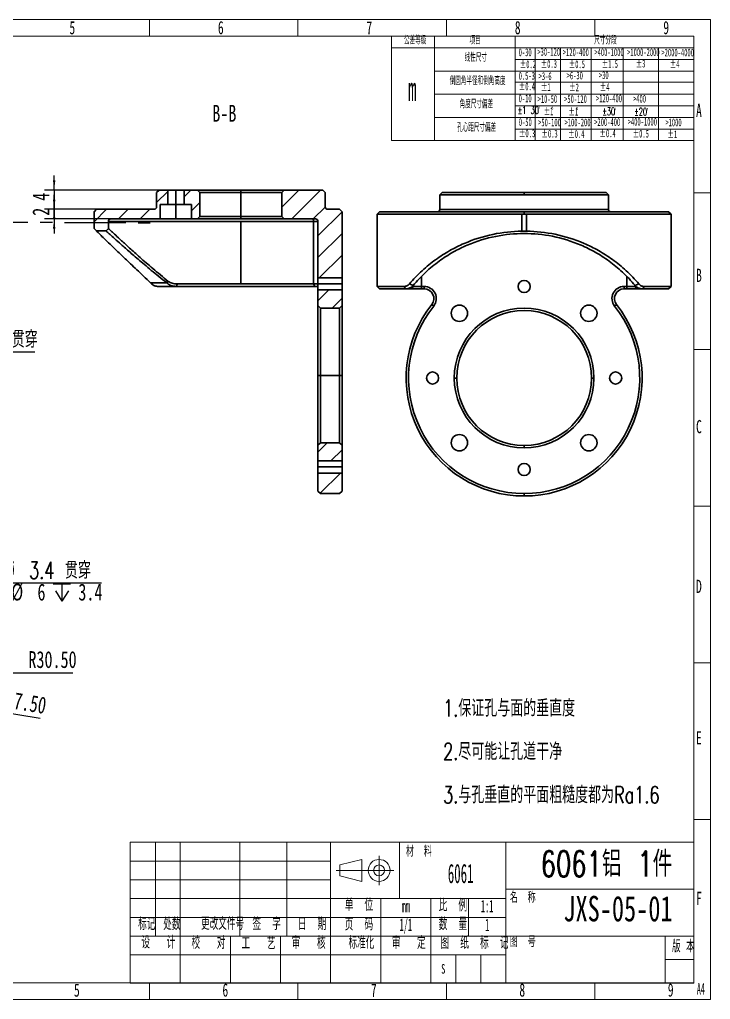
# Model space of a CAD drawing. Header units: millimetres. Extents: x 5 to 292, y 3 to 206.
# Drawn here: x 148.8 to 292.2, y 2.8 to 206.2 of the extents above; entities that cross this region are included whole.
import ezdxf

# ---------------------------------------------------------------- set-up
doc = ezdxf.new("R2010")
doc.units = ezdxf.units.MM
doc.linetypes.add('CENTERX2', pattern=[20.32, 12.7, -2.54, 2.54, -2.54])
doc.layers.add('10', color=7, linetype='Continuous')
doc.layers.add('SLD-0', color=7, linetype='Continuous')
doc.layers.add('粗实线层', color=7, linetype='Continuous', lineweight=25)
doc.styles.add('SLDTEXTSTYLE0', font='TXT', dxfattribs={"width": 0.7, "bigfont": 'bigfont'})
doc.styles.add('SLDTEXTSTYLE1', font='TXT', dxfattribs={"width": 0.7})
doc.styles.add('SLDTEXTSTYLE10', font='TXT', dxfattribs={"width": 0.510549})
doc.styles.add('SLDTEXTSTYLE11', font='TXT', dxfattribs={"width": 0.516878})
doc.styles.add('SLDTEXTSTYLE12', font='TXT', dxfattribs={"width": 0.516878, "bigfont": 'bigfont'})
doc.styles.add('SLDTEXTSTYLE2', font='TXT', dxfattribs={"width": 0.49, "bigfont": 'bigfont'})
doc.styles.add('SLDTEXTSTYLE3', font='TXT', dxfattribs={"width": 0.495, "bigfont": 'bigfont'})
doc.styles.add('SLDTEXTSTYLE4', font='TXT', dxfattribs={"width": 0.496, "bigfont": 'bigfont'})
doc.styles.add('SLDTEXTSTYLE5', font='TXT', dxfattribs={"width": 0.5125, "bigfont": 'bigfont'})
doc.styles.add('SLDTEXTSTYLE6', font='TXT', dxfattribs={"width": 0.49})
doc.styles.add('SLDTEXTSTYLE7', font='TXT', dxfattribs={"width": 0.638186})
doc.dimstyles.new('SLDDIMSTYLE1', dxfattribs={"dimtxt": 3.5, "dimasz": 2, "dimexe": 0, "dimexo": 0.0625, "dimgap": 0.875, "dimtad": 2, "dimrnd": 1e-09, "dimzin": 4, "dimdsep": 46, "dimtxsty": 'SLDTEXTSTYLE1', "dimsah": 1, "dimcen": 0, "dimadec": 0, "dimazin": 1, "dimtfac": 1, "dimtofl": 0, "dimtmove": 0, "dimatfit": 3, "dimfxl": 0, "dimfrac": 2, "dimtolj": 1, "dimtzin": 12, "dimarcsym": 0})
doc.dimstyles.new('SLDDIMSTYLE3', dxfattribs={"dimtxt": 3.5, "dimasz": 2, "dimexe": 0, "dimexo": 0.0625, "dimgap": 0.875, "dimtad": 0, "dimtih": 1, "dimtoh": 1, "dimrnd": 1e-09, "dimzin": 12, "dimdsep": 46, "dimtxsty": 'SLDTEXTSTYLE1', "dimsah": 1, "dimcen": 0, "dimadec": 0, "dimazin": 3, "dimtfac": 1, "dimtofl": 0, "dimtmove": 0, "dimatfit": 3, "dimfxl": 0, "dimfrac": 2, "dimtolj": 1, "dimtzin": 12, "dimarcsym": 0})
doc.dimstyles.new('SLDDIMSTYLE7', dxfattribs={"dimtxt": 3.5, "dimasz": 2, "dimexe": 0, "dimexo": 0.0625, "dimgap": 0.875, "dimtad": 2, "dimrnd": 1e-09, "dimzin": 12, "dimdsep": 46, "dimtxsty": 'SLDTEXTSTYLE1', "dimsah": 1, "dimcen": 0.09, "dimadec": 0, "dimazin": 3, "dimtfac": 1, "dimtmove": 0, "dimatfit": 0, "dimfxl": 0, "dimfrac": 2, "dimtolj": 1, "dimtzin": 12, "dimarcsym": 0})
doc.dimstyles.new('SLDDIMSTYLE8', dxfattribs={"dimtxt": 3.5, "dimasz": 2, "dimexe": 0, "dimexo": 0.0625, "dimgap": 0.875, "dimtad": 0, "dimtih": 1, "dimtoh": 1, "dimrnd": 1e-09, "dimzin": 12, "dimdsep": 46, "dimtxsty": 'SLDTEXTSTYLE1', "dimsah": 1, "dimcen": 0, "dimadec": 0, "dimazin": 3, "dimtfac": 1, "dimtofl": 0, "dimtmove": 0, "dimatfit": 3, "dimfxl": 0, "dimfrac": 2, "dimtolj": 1, "dimtzin": 12, "dimarcsym": 0})

# ---------------------------------------------------------------- blocks, each defined once
blk = doc.blocks.new('SW_NOTE_0')
at = {"layer": '粗实线层', "color": 0, "char_height": 3.5, "attachment_point": 1, "style": 'SLDTEXTSTYLE0'}
for s, insert in [('1.保证孔与面的垂直度', (0, 4.51)), ('2.尽可能让孔道干净', (0, -4.49)), ('3.与孔垂直的平面粗糙度都为Ra1.6', (0, -13.49))]:
    blk.add_mtext(s, dxfattribs=dict(at, insert=insert))
blk = doc.blocks.new('SW_NOTE_0_2')
at = {"layer": 'SLD-0', "color": 0, "char_height": 1.6, "attachment_point": 1, "style": 'SLDTEXTSTYLE11'}
for s, insert in [('±1', (0, 2.06)), ('°', (1.55, 2.19))]:
    blk.add_mtext(s, dxfattribs=dict(at, insert=insert))
blk = doc.blocks.new('SW_NOTE_0_3')
at = {"layer": 'SLD-0', "color": 0, "char_height": 1.6, "attachment_point": 1, "style": 'SLDTEXTSTYLE11'}
for s, insert in [('±1', (0, 2.06)), ('°', (1.55, 2.19))]:
    blk.add_mtext(s, dxfattribs=dict(at, insert=insert))
blk = doc.blocks.new('_D_5')
at = {"layer": '10'}
for p, q in [((116.43, 132.72), (131.27, 137.28)), ((131.27, 137.28), (151.96, 137.28)), ((115.24, 132.35), (116.43, 132.72))]:
    blk.add_line(p, q, dxfattribs=at)
blk.add_solid([(116.43, 132.72), (118.42, 133.07), (118.27, 133.55)], dxfattribs=at)
at = {"layer": '10', "char_height": 3.5, "attachment_point": 1}
for s, insert, style in [('4x', (132.52, 141.61), 'SLDTEXTSTYLE1'), ('%%c', (135.59, 141.62), 'SLDTEXTSTYLE1'), ('2.5 贯穿', (139.71, 141.61), 'SLDTEXTSTYLE0')]:
    blk.add_mtext(s, dxfattribs=dict(at, insert=insert, style=style))
blk = doc.blocks.new('_D_10')
at = {"layer": '10'}
for q in [(96.24, 70.61), (159.82, 70.61)]:
    blk.add_line((126.74, 70.61), q, dxfattribs=at)
blk.add_arc((96.24, 70.61), 30.5, 356.2483, 0, dxfattribs=at)
blk.add_solid([(126.74, 70.61), (128.74, 70.36), (128.74, 70.86)], dxfattribs=at)
at = {"layer": '10', "insert": (150.61, 75.12), "char_height": 3.5, "attachment_point": 1, "style": 'SLDTEXTSTYLE1'}
blk.add_mtext('R30.50', dxfattribs=at)
blk = doc.blocks.new('_D_12')
at = {"layer": '10'}
for q in [(96.24, 70.61), (153.02, 61.2)]:
    blk.add_line((113.5, 67.74), q, dxfattribs=at)
blk.add_solid([(113.5, 67.74), (115.44, 67.17), (115.52, 67.66)], dxfattribs=at)
at = {"layer": '10', "insert": (144.68, 67.15), "char_height": 3.5, "attachment_point": 1, "rotation": 350.5894, "style": 'SLDTEXTSTYLE1'}
blk.add_mtext('R17.50', dxfattribs=at)
blk = doc.blocks.new('SW_SYMBOL_HOLE_SPOT')
at = {"layer": '10', "color": 0}
for p, q in [((0, 875), (0, 75)), ((1600, 75), (1600, 875)), ((0, 75), (1600, 75))]:
    blk.add_line(p, q, dxfattribs=at)
blk = doc.blocks.new('SW_SYMBOL_HOLE_DEPTH')
at = {"layer": '10', "color": 0}
for p, q in [((0, 875), (800, 875)), ((100, 555), (400, 75)), ((400, 875), (400, 75)), ((700, 555), (400, 75))]:
    blk.add_line(p, q, dxfattribs=at)
blk = doc.blocks.new('_D_15')
at = {"layer": '10'}
for p, q in [((109.51, 77.98), (138.44, 89.32)), ((138.44, 89.32), (165.79, 89.32)), ((107.93, 77.36), (109.51, 77.98))]:
    blk.add_line(p, q, dxfattribs=at)
blk.add_solid([(109.51, 77.98), (111.47, 78.47), (111.28, 78.94)], dxfattribs=at)
at = {"layer": '10', "xscale": 0.004511737089201878, "yscale": 0.004511737089201878, "zscale": 0.004511737089201878}
for name, p in [('SW_SYMBOL_HOLE_SPOT', (139.69, 85.14)), ('SW_SYMBOL_HOLE_DEPTH', (155.76, 85.14))]:
    blk.add_blockref(name, p, dxfattribs=at)
at = {"layer": '10', "char_height": 3.5, "attachment_point": 1}
for s, insert, style in [('%%c', (145.32, 93.66), 'SLDTEXTSTYLE1'), ('3.4 贯穿', (150.75, 93.64), 'SLDTEXTSTYLE0'), ('5x', (142.25, 93.64), 'SLDTEXTSTYLE1'), ('%%c', (147.05, 89.14), 'SLDTEXTSTYLE1'), ('6', (152.48, 89.13), 'SLDTEXTSTYLE1'), ('3.4', (160.97, 89.13), 'SLDTEXTSTYLE1')]:
    blk.add_mtext(s, dxfattribs=dict(at, insert=insert, style=style))
blk = doc.blocks.new('_D_16')
at = {"layer": '10'}
for p, q in [((155.95, 166.85), (155.95, 169.85)), ((164.73, 166.85), (153.95, 166.85)), ((155.95, 164.85), (155.95, 166.85)), ((167.73, 164.85), (153.95, 164.85)), ((155.95, 164.85), (155.95, 161.85))]:
    blk.add_line(p, q, dxfattribs=at)
for points in [[(155.95, 166.85), (156.2, 168.85), (155.7, 168.85)], [(155.95, 164.85), (155.7, 162.85), (156.2, 162.85)]]:
    blk.add_solid(points, dxfattribs=at)
at = {"layer": '10', "insert": (151.44, 165.51), "char_height": 3.5, "attachment_point": 1, "rotation": 90, "style": 'SLDTEXTSTYLE1'}
blk.add_mtext('2', dxfattribs=at)
blk = doc.blocks.new('_D_17')
at = {"layer": '10'}
for p, q in [((155.95, 170.85), (155.95, 173.85)), ((182.93, 170.85), (153.95, 170.85)), ((155.95, 170.85), (155.95, 166.85)), ((164.73, 166.85), (153.95, 166.85)), ((155.95, 166.85), (155.95, 163.85))]:
    blk.add_line(p, q, dxfattribs=at)
for points in [[(155.95, 170.85), (156.2, 172.85), (155.7, 172.85)], [(155.95, 166.85), (155.7, 164.85), (156.2, 164.85)]]:
    blk.add_solid(points, dxfattribs=at)
at = {"layer": '10', "insert": (151.44, 168.63), "char_height": 3.5, "attachment_point": 1, "rotation": 90, "style": 'SLDTEXTSTYLE1'}
blk.add_mtext('4', dxfattribs=at)

msp = doc.modelspace()

# ---------------------------------------------------------------- hatches: boundary and pattern name
at = {"layer": '10', "linetype": 'Continuous', "lineweight": 18}
h = msp.add_hatch(dxfattribs=at)
h.set_pattern_fill('ANSI31', color=256, angle=3e-322, style=0)
edge = h.paths.add_edge_path(flags=0)
edge.add_line((164.22606, 166.35091), (164.25606, 166.35091))
edge.add_line((164.25606, 166.35091), (164.25606, 162.85091))
edge.add_line((164.25606, 162.85091), (164.2255, 162.85091))
edge.add_spline(control_points=[(164.2255, 162.85091), (164.39196, 162.68501), (164.55901, 162.51796), (164.72606, 162.35091)], knot_values=[0, 0, 0, 0, 0.790207776, 0.790207776, 0.790207776, 0.790207776], weights=[1, 1, 1, 1], degree=3, periodic=0)
edge.add_line((164.72606, 162.35091), (166.72606, 162.35091))
edge.add_spline(control_points=[(166.72606, 162.35091), (166.89272, 162.51758), (167.05939, 162.68425), (167.22606, 162.85091)], knot_values=[0.181016292, 0.181016292, 0.181016292, 0.181016292, 0.818983694, 0.818983694, 0.818983694, 0.818983694], weights=[1, 1, 1, 1], degree=3, periodic=0)
edge.add_line((167.22606, 162.85091), (167.22606, 164.35091))
edge.add_arc((167.72606, 164.35091), 0.5, 90, 180, ccw=False)
edge.add_line((167.72606, 164.85091), (177.97606, 164.85091))
edge.add_line((177.97606, 164.85091), (177.97606, 167.85091))
edge.add_line((177.97606, 167.85091), (179.52606, 167.85091))
edge.add_line((179.52606, 167.85091), (179.52606, 170.85091))
edge.add_line((179.52606, 170.85091), (177.72606, 170.85091))
edge.add_line((177.72606, 170.85091), (177.22606, 170.35091))
edge.add_line((177.22606, 170.35091), (177.22606, 167.35091))
edge.add_arc((176.72606, 167.35091), 0.5, 270, 360, ccw=False)
edge.add_line((176.72606, 166.85091), (164.72606, 166.85091))
edge.add_line((164.72606, 166.85091), (164.22606, 166.35091))
h = msp.add_hatch(dxfattribs=at)
h.set_pattern_fill('ANSI31', color=256, angle=3e-322, style=0)
h.paths.add_polyline_path([(186.22606, 165.35091), (186.22606, 170.35091), (185.72606, 170.85091), (182.92606, 170.85091), (182.92606, 167.85091), (184.47606, 167.85091), (184.47606, 164.85091), (185.72606, 164.85091)], flags=0)
h = msp.add_hatch(dxfattribs=at)
h.set_pattern_fill('ANSI31', color=256, angle=3e-322, style=0)
edge = h.paths.add_edge_path(flags=0)
edge.add_line((203.22606, 170.35091), (203.22606, 165.35091))
edge.add_line((203.22606, 165.35091), (203.72606, 164.85091))
edge.add_line((203.72606, 164.85091), (210.22606, 164.85091))
edge.add_arc((210.22606, 164.35091), 0.5, 0, 90, ccw=False)
edge.add_line((210.72606, 164.35091), (210.72606, 152.60091))
edge.add_line((210.72606, 152.60091), (215.72606, 152.60091))
edge.add_line((215.72606, 152.60091), (215.72606, 166.35091))
edge.add_line((215.72606, 166.35091), (215.22606, 166.85091))
edge.add_line((215.22606, 166.85091), (212.72606, 166.85091))
edge.add_arc((212.72606, 167.35091), 0.5, 180, 270, ccw=False)
edge.add_line((212.22606, 167.35091), (212.22606, 170.35091))
edge.add_line((212.22606, 170.35091), (211.72606, 170.85091))
edge.add_line((211.72606, 170.85091), (203.72606, 170.85091))
edge.add_line((203.72606, 170.85091), (203.22606, 170.35091))
h = msp.add_hatch(dxfattribs=at)
h.set_pattern_fill('ANSI31', color=256, angle=3e-322, style=0)
h.paths.add_polyline_path([(211.22606, 146.35091), (215.22606, 146.35091), (215.72606, 146.85091), (215.72606, 150.10091), (210.72606, 150.10091), (210.72606, 146.85091)], flags=0)
h = msp.add_hatch(dxfattribs=at)
h.set_pattern_fill('ANSI31', color=256, angle=3e-322, style=0)
h.paths.add_polyline_path([(211.22606, 118.35091), (210.72606, 117.85091), (210.72606, 114.60091), (215.72606, 114.60091), (215.72606, 117.85091), (215.22606, 118.35091)], flags=0)
h = msp.add_hatch(dxfattribs=at)
h.set_pattern_fill('ANSI31', color=256, angle=3e-322, style=0)
h.paths.add_polyline_path([(210.72606, 108.35091), (211.22606, 107.85091), (215.22606, 107.85091), (215.72606, 108.35091), (215.72606, 112.10091), (210.72606, 112.10091)], flags=0)

# ---------------------------------------------------------------- linework, layer by layer
at = {"color": 7, "linetype": 'Continuous', "lineweight": 35}
for p, q in [((177.72606, 170.85091), (177.22606, 170.35091)), ((177.22606, 170.35091), (177.22606, 167.35091)), ((179.52606, 170.85091), (177.72606, 170.85091)), ((179.52606, 170.85091), (179.52606, 167.85091)), ((179.52606, 170.85091), (181.22606, 170.85091)), ((181.22606, 170.85091), (181.22606, 167.85091)), ((181.22606, 170.85091), (182.92606, 170.85091)), ((182.92606, 167.85091), (182.92606, 170.85091)), ((185.72606, 170.85091), (182.92606, 170.85091)), ((186.22606, 170.35091), (185.72606, 170.85091)), ((185.72606, 170.85091), (194.72606, 170.85091)), ((186.22606, 170.35091), (186.22606, 165.35091)), ((186.22606, 170.35091), (194.72606, 170.35091)), ((194.72606, 170.85091), (194.72606, 170.35091)), ((194.72606, 170.85091), (203.72606, 170.85091)), ((194.72606, 165.35091), (194.72606, 170.35091)), ((194.72606, 170.35091), (203.22606, 170.35091)), ((203.22606, 170.35091), (203.72606, 170.85091)), ((203.22606, 165.35091), (203.22606, 170.35091)), ((211.72606, 170.85091), (203.72606, 170.85091)), ((212.22606, 170.35091), (211.72606, 170.85091)), ((212.22606, 167.35091), (212.22606, 170.35091)), ((236.52776, 170.32583), (236.02776, 169.82583)), ((236.02776, 169.82583), (253.52776, 169.82583)), ((236.02776, 169.82583), (236.02776, 166.82583)), ((236.52776, 170.32583), (253.52776, 170.32583)), ((253.52776, 170.32583), (253.52776, 169.82583)), ((253.52776, 170.32583), (270.52776, 170.32583)), ((253.52776, 169.82583), (271.02776, 169.82583)), ((270.52776, 170.32583), (271.02776, 169.82583)), ((271.02776, 169.82583), (271.02776, 166.82583)), ((164.72606, 166.85091), (164.22606, 166.35091)), ((176.72606, 166.85091), (164.72606, 166.85091)), ((177.97606, 167.85091), (179.52606, 167.85091)), ((177.97606, 167.85091), (177.97606, 164.85091)), ((179.52606, 167.85091), (181.22606, 167.85091)), ((181.22606, 167.85091), (181.22606, 164.85091)), ((182.92606, 167.85091), (181.22606, 167.85091)), ((182.92606, 167.85091), (184.47606, 167.85091)), ((184.47606, 164.85091), (184.47606, 167.85091)), ((215.22606, 166.85091), (212.72606, 166.85091)), ((215.72606, 166.35091), (215.22606, 166.85091)), ((236.02776, 166.82583), (271.02776, 166.82583)), ((164.25606, 166.35091), (164.22606, 166.35091)), ((164.23016, 162.85019), (164.23016, 166.35091)), ((164.25606, 162.85091), (164.25606, 166.35091)), ((167.72606, 164.85091), (177.97606, 164.85091)), ((177.97606, 164.85091), (181.22606, 164.85091)), ((181.22606, 164.85091), (184.47606, 164.85091)), ((184.47606, 164.85091), (185.72606, 164.85091)), ((186.22606, 165.35091), (185.72606, 164.85091)), ((194.72606, 164.85091), (185.72606, 164.85091)), ((194.72606, 165.35091), (186.22606, 165.35091)), ((194.72606, 164.85091), (194.72606, 165.35091)), ((203.22606, 165.35091), (194.72606, 165.35091)), ((203.72606, 164.85091), (194.72606, 164.85091)), ((203.72606, 164.85091), (203.22606, 165.35091)), ((203.72606, 164.85091), (210.22606, 164.85091)), ((215.72606, 166.35091), (215.72606, 152.60091)), ((223.52776, 166.32583), (223.02776, 165.82583)), ((253.02776, 165.82583), (223.02776, 165.82583)), ((223.02776, 150.82583), (223.02776, 165.82583)), ((253.52776, 166.32583), (223.52776, 166.32583)), ((253.02779, 162.32511), (253.02776, 165.82583)), ((253.02776, 165.82583), (253.52776, 165.82583)), ((253.52776, 166.32583), (253.52776, 165.82583)), ((283.52776, 166.32583), (253.52776, 166.32583)), ((253.52776, 165.82583), (254.02776, 165.82583)), ((254.02776, 162.32508), (254.02776, 165.82583)), ((284.02776, 165.82583), (254.02776, 165.82583)), ((284.02776, 165.82583), (283.52776, 166.32583)), ((284.02776, 150.82583), (284.02776, 165.82583)), ((164.72606, 162.35091), (164.22491, 162.85206)), ((164.2255, 162.85091), (164.25606, 162.85091)), ((167.22606, 162.85091), (166.72606, 162.35091)), ((167.22606, 164.35091), (167.22606, 162.85091)), ((167.22606, 164.35091), (194.72606, 164.35091)), ((194.72606, 164.35091), (194.72606, 151.35091)), ((194.72606, 164.35091), (209.8241, 164.35091)), ((209.8241, 164.35091), (210.72606, 164.35091)), ((209.8241, 151.35091), (209.8241, 164.35091)), ((210.72606, 164.35091), (210.72606, 152.60091)), ((166.72606, 162.35091), (164.72606, 162.35091)), ((164.72715, 162.35091), (164.75958, 162.31848)), ((215.72606, 152.60091), (210.72606, 152.60091)), ((210.72606, 152.60091), (210.72606, 151.35091)), ((215.72606, 151.35091), (215.72606, 152.60091)), ((175.89139, 151.65076), (176.06261, 151.46753)), ((175.97706, 151.56966), (179.37923, 151.56966)), ((177.51414, 150.85091), (181.30034, 150.85091)), ((179.65329, 151.88998), (179.37923, 151.56966)), ((181.54008, 151.35091), (181.30034, 150.85091)), ((181.30034, 150.85091), (210.09861, 150.85091)), ((194.72606, 151.35091), (181.54008, 151.35091)), ((209.8241, 151.35091), (194.72606, 151.35091)), ((209.8241, 151.35091), (210.72606, 151.35091)), ((209.8241, 151.35091), (210.09861, 150.85091)), ((210.09861, 150.85091), (210.72606, 150.85091)), ((210.72606, 151.35091), (215.72606, 151.35091)), ((210.72606, 151.35091), (210.72606, 150.10091)), ((215.72606, 150.10091), (215.72606, 151.35091)), ((223.02776, 150.82583), (223.52776, 150.32583)), ((228.54691, 150.82583), (223.02776, 150.82583)), ((228.95643, 150.32583), (228.54691, 150.82583)), ((229.71789, 151.36489), (230.49214, 151.04458)), ((230.543, 150.82583), (230.12509, 150.32583)), ((230.543, 150.82583), (230.24126, 150.82583)), ((230.543, 150.82583), (232.21462, 150.82583)), ((232.21462, 150.82583), (232.21462, 150.32583)), ((232.21462, 150.82583), (232.79132, 150.82583)), ((232.79132, 150.32583), (232.79132, 150.82583)), ((274.2642, 150.82583), (274.8409, 150.82583)), ((274.2642, 150.82583), (274.2642, 150.32583)), ((274.8409, 150.82583), (276.51252, 150.82583)), ((274.8409, 150.82583), (274.8409, 150.32583)), ((276.51252, 150.82583), (276.93042, 150.32583)), ((276.79837, 150.82583), (276.51252, 150.82583)), ((277.33763, 151.36489), (276.56338, 151.04458)), ((278.50861, 150.82583), (278.09908, 150.32583)), ((284.02776, 150.82583), (278.50861, 150.82583)), ((283.52776, 150.32583), (284.02776, 150.82583)), ((210.72606, 150.10091), (215.72606, 150.10091)), ((210.72606, 150.10091), (210.72606, 146.85091)), ((215.72606, 150.10091), (215.72606, 146.85091)), ((223.52776, 150.32583), (228.95643, 150.32583)), ((228.95643, 150.32583), (230.12509, 150.32583)), ((230.12509, 150.32583), (232.21462, 150.32583)), ((232.21462, 150.32583), (232.79132, 150.32583)), ((274.2642, 150.32583), (274.8409, 150.32583)), ((274.8409, 150.32583), (276.93042, 150.32583)), ((276.93042, 150.32583), (278.09908, 150.32583)), ((278.09908, 150.32583), (283.52776, 150.32583)), ((211.22606, 146.35091), (210.72606, 146.85091)), ((210.72606, 132.35091), (210.72606, 146.85091)), ((215.72606, 146.85091), (215.22606, 146.35091)), ((215.72606, 146.85091), (215.72606, 132.35091)), ((234.74758, 146.76922), (234.35633, 147.08054)), ((272.30793, 146.76922), (272.69919, 147.08054)), ((215.22606, 146.35091), (211.22606, 146.35091)), ((211.22606, 132.35091), (211.22606, 146.35091)), ((215.22606, 146.35091), (215.22606, 132.35091)), ((210.72606, 132.35091), (211.22606, 132.35091)), ((210.72606, 117.85091), (210.72606, 132.35091)), ((211.22606, 118.35091), (211.22606, 132.35091)), ((211.22606, 132.35091), (215.22606, 132.35091)), ((215.22606, 132.35091), (215.22606, 118.35091)), ((215.72606, 132.35091), (215.22606, 132.35091)), ((215.72606, 132.35091), (215.72606, 117.85091)), ((239.02776, 131.82583), (239.52776, 131.82583)), ((268.02776, 131.82583), (267.52776, 131.82583)), ((210.72606, 117.85091), (211.22606, 118.35091)), ((211.22606, 118.35091), (215.22606, 118.35091)), ((215.22606, 118.35091), (215.72606, 117.85091)), ((210.72606, 117.85091), (210.72606, 114.60091)), ((215.72606, 117.85091), (215.72606, 114.60091)), ((253.52776, 117.82583), (253.52776, 117.32583)), ((215.72606, 114.60091), (210.72606, 114.60091)), ((210.72606, 114.60091), (210.72606, 113.35091)), ((215.72606, 113.35091), (215.72606, 114.60091)), ((210.72606, 113.35091), (215.72606, 113.35091)), ((210.72606, 113.35091), (210.72606, 112.10091)), ((210.72606, 112.10091), (215.72606, 112.10091)), ((210.72606, 112.10091), (210.72606, 108.35091)), ((215.72606, 112.10091), (215.72606, 113.35091)), ((215.72606, 112.10091), (215.72606, 108.35091)), ((210.72606, 108.35091), (211.22606, 107.85091)), ((211.22606, 107.85091), (215.22606, 107.85091)), ((215.72606, 108.35091), (215.22606, 107.85091)), ((253.52776, 107.82583), (253.52776, 107.32583))]:
    msp.add_line(p, q, dxfattribs=at)
at = {"color": 8, "linetype": 'Continuous', "lineweight": 35}
for p, q in [((232.21462, 150.82583), (232.21462, 152.93187)), ((274.8409, 152.93202), (274.8409, 150.82583)), ((230.543, 150.82583), (230.543, 151.10074)), ((276.51252, 151.10074), (276.51252, 150.82583))]:
    msp.add_line(p, q, dxfattribs=at)
at = {"color": 7, "linetype": 'Continuous', "lineweight": 35, "flags": 128}
msp.add_lwpolyline([(209.8241, 164.35091), (209.81882, 164.44846), (209.8032, 164.54226), (209.77783, 164.6287), (209.74369, 164.70447), (209.7021, 164.76665), (209.65464, 164.81285), (209.60314, 164.84131), (209.54959, 164.85091)], dxfattribs=at)
at = {"color": 7, "linetype": 'Continuous', "lineweight": 35}
for centre, radius, start, end in [((176.72606, 167.35091), 0.5, 270, 0), ((212.72606, 167.35091), 0.5, 180, 270), ((235.52776, 166.82583), 0.5, 270, 0), ((271.52776, 166.82583), 0.5, 180, 270), ((167.72606, 164.35091), 0.5, 90, 180), ((210.22606, 164.35091), 0.5, 0, 90), ((232.79132, 148.32583), 2.5, 321.4907109, 89.9999996), ((253.52776, 150.82583), 1.25, 0, 180), ((253.52776, 150.82583), 1.25, 180, 0), ((274.2642, 148.32583), 2.5, 90.0000001, 218.5092891), ((232.79132, 148.32583), 2, 321.4907108, 90), ((274.2642, 148.32583), 2, 89.9999995, 218.5092888), ((253.52776, 131.82583), 24.5, 141.4907109, 270), ((253.52776, 131.82583), 24, 141.4907109, 270), ((240.09273, 145.26086), 1.7, 0, 180), ((253.52776, 131.82583), 24.5, 270, 38.5092892), ((253.52776, 131.82583), 24, 270, 38.5092891), ((266.96279, 145.26086), 1.7, 0, 180), ((240.09273, 145.26086), 1.7, 180, 0), ((253.52776, 131.82583), 14.5, 0, 180), ((253.52776, 131.82583), 14, 0, 180), ((266.96279, 145.26086), 1.7, 180, 0), ((234.52776, 131.82583), 1.25, 0, 180), ((272.52776, 131.82583), 1.25, 0, 180), ((234.52776, 131.82583), 1.25, 180, 0), ((253.52776, 131.82583), 14.5, 180, 270), ((253.52776, 131.82583), 14, 180, 270), ((253.52776, 131.82583), 14.5, 270, 0), ((253.52776, 131.82583), 14, 270, 0), ((272.52776, 131.82583), 1.25, 180, 0), ((240.09273, 118.3908), 1.7, 0, 180), ((266.96279, 118.3908), 1.7, 0, 180), ((240.09273, 118.3908), 1.7, 180, 0), ((266.96279, 118.3908), 1.7, 180, 0), ((253.52776, 112.82583), 1.25, 0, 180), ((253.52776, 112.82583), 1.25, 180, 0)]:
    msp.add_arc(centre, radius, start, end, dxfattribs=at)
for points, knots in [([(179.65329, 151.88998), (178.53586, 152.78361), (177.44442, 153.69515), (175.46448, 155.3847), (174.57611, 156.1626), (172.97089, 157.58487), (172.254, 158.22925), (170.98518, 159.37816), (170.43329, 159.88266), (168.99351, 161.20462), (168.32014, 161.83099), (167.43697, 162.65335), (167.22604, 162.85093), (167.22606, 162.85091)], [0, 0, 0, 0, 0.125, 0.125, 0.25, 0.25, 0.375, 0.375, 0.5, 0.5, 0.75, 0.75, 1, 1, 1, 1]), ([(175.97706, 151.56966), (174.97731, 152.51326), (173.98121, 153.45963), (172.197, 155.16032), (171.40885, 155.91468), (169.97407, 157.29049), (169.32747, 157.91191), (168.17841, 159.01759), (167.67593, 159.50187), (166.36053, 160.77058), (165.73873, 161.37163), (164.92209, 162.16119), (164.72606, 162.35091), (164.72606, 162.35091)], [0, 0, 0, 0, 0.125, 0.125, 0.25, 0.25, 0.375, 0.375, 0.5, 0.5, 0.75, 0.75, 1, 1, 1, 1]), ([(166.72606, 162.35091), (166.72604, 162.35093), (166.94081, 162.15659), (167.84003, 161.34771), (168.52566, 160.7316), (169.9916, 159.43132), (170.55352, 158.9351), (171.84543, 157.805), (172.57539, 157.17116), (174.2097, 155.77228), (175.11408, 155.00724), (177.13039, 153.3451), (178.24217, 152.44812), (179.37923, 151.56966)], [0, 0, 0, 0, 0.25, 0.25, 0.5, 0.5, 0.625, 0.625, 0.75, 0.75, 0.875, 0.875, 1, 1, 1, 1]), ([(253.02776, 162.32436), (251.04199, 162.29271), (249.05507, 162.07565), (245.06287, 161.23787), (243.05668, 160.61574), (240.06053, 159.32175), (239.06455, 158.82996), (237.08887, 157.71194), (236.1097, 157.08625), (234.1973, 155.70496), (233.26314, 154.94818), (231.42118, 153.2472), (230.51539, 152.30537), (229.71789, 151.36489)], [0, 0, 0, 0, 0.25, 0.25, 0.5, 0.5, 0.625, 0.625, 0.75, 0.75, 0.875, 0.875, 1, 1, 1, 1]), ([(230.49214, 151.04458), (231.27911, 151.98784), (233.07359, 153.87991), (235.8436, 156.14247), (238.74977, 158.00642), (240.71825, 158.97495), (243.67798, 160.24374), (245.65853, 160.84498), (249.5982, 161.63514), (251.55898, 161.82528), (255.47983, 161.82638), (257.4407, 161.63728), (261.38008, 160.84956), (263.36125, 160.24921), (266.32041, 158.98293), (268.2874, 158.01675), (271.19735, 156.1532), (273.9721, 153.88957), (275.77397, 151.99075), (276.56338, 151.04458)], [0, 0, 0, 0, 0.0625, 0.125, 0.1875, 0.25, 0.25, 0.375, 0.375, 0.5, 0.5, 0.625, 0.625, 0.75, 0.75, 0.8125, 0.875, 0.9375, 1, 1, 1, 1]), ([(253.02776, 162.32583), (253.1111, 162.32583), (253.27778, 162.32583), (253.52777, 162.32583), (253.77779, 162.32583), (253.94443, 162.32583), (254.02776, 162.32583)], [0, 0, 0, 0, 0.250008123, 0.500016247, 0.750005472, 1, 1, 1, 1]), ([(277.33763, 151.36489), (276.53823, 152.30759), (275.62947, 153.25208), (273.78346, 154.95594), (272.84836, 155.71277), (270.93457, 157.09371), (269.95485, 157.71908), (267.9799, 158.83568), (266.98536, 159.32631), (263.99226, 160.61777), (261.9867, 161.23943), (257.9977, 162.07589), (256.01207, 162.29273), (254.02776, 162.32434)], [0, 0, 0, 0, 0.125, 0.125, 0.25, 0.25, 0.375, 0.375, 0.5, 0.5, 0.75, 0.75, 1, 1, 1, 1]), ([(177.51414, 150.85091), (177.50201, 150.85091), (177.4864, 150.85101), (177.45076, 150.85173), (177.43129, 150.8523), (177.38308, 150.85459), (177.3533, 150.85639), (177.28307, 150.8626), (177.24506, 150.86669), (177.15121, 150.88033), (177.09466, 150.88988), (176.95408, 150.92264), (176.87343, 150.94506), (176.68907, 151.0144), (176.58137, 151.06111), (176.38036, 151.18731), (176.30685, 151.23891), (176.1476, 151.37514), (176.063, 151.45971), (175.97706, 151.56966)], [0, 0, 0, 0, 0.125, 0.125, 0.25, 0.25, 0.375, 0.375, 0.5, 0.5, 0.625, 0.625, 0.75, 0.75, 0.875, 0.875, 0.9375, 0.9375, 1, 1, 1, 1]), ([(179.37923, 151.56966), (179.40284, 151.54564), (179.44992, 151.49771), (179.52399, 151.43136), (179.60524, 151.36604), (179.69165, 151.30211), (179.78829, 151.23838), (179.9501, 151.14401), (180.1853, 151.0368), (180.45411, 150.95261), (180.69082, 150.90169), (180.88095, 150.87365), (181.08493, 150.8544), (181.22164, 150.85219), (181.30034, 150.85091)], [0, 0, 0, 0, 0.045377921, 0.090524002, 0.135892507, 0.18925929, 0.240634922, 0.299059253, 0.455204627, 0.610537983, 0.705577586, 0.805395076, 0.887986063, 1, 1, 1, 1]), ([(229.71789, 151.36489), (229.64524, 151.27924), (229.57568, 151.21495), (229.44698, 151.1125), (229.38875, 151.07413), (229.23129, 150.98019), (229.14914, 150.94549), (228.94093, 150.86897), (228.8411, 150.85274), (228.73859, 150.83774), (228.71086, 150.83468), (228.66039, 150.83004), (228.63954, 150.82869), (228.60548, 150.82693), (228.5917, 150.82648), (228.56648, 150.82591), (228.55545, 150.82583), (228.54691, 150.82583)], [0, 0, 0, 0, 0.0625, 0.0625, 0.125, 0.125, 0.25, 0.25, 0.5, 0.5, 0.625, 0.625, 0.75, 0.75, 0.875, 0.875, 1, 1, 1, 1]), ([(228.95643, 150.32583), (228.96777, 150.32583), (228.98238, 150.32593), (229.01587, 150.32664), (229.03423, 150.32721), (229.07983, 150.32951), (229.10808, 150.3313), (229.17496, 150.33752), (229.21126, 150.34161), (229.30123, 150.35525), (229.3555, 150.36479), (229.49186, 150.39755), (229.57075, 150.41998), (229.75445, 150.48931), (229.86339, 150.53603), (230.0695, 150.66223), (230.14509, 150.71382), (230.31053, 150.85006), (230.40041, 150.93463), (230.49214, 151.04458)], [0, 0, 0, 0, 0.125, 0.125, 0.25, 0.25, 0.375, 0.375, 0.5, 0.5, 0.625, 0.625, 0.75, 0.75, 0.875, 0.875, 0.9375, 0.9375, 1, 1, 1, 1]), ([(276.56338, 151.04458), (276.65954, 150.92932), (276.75314, 150.84247), (276.92251, 150.70483), (276.99956, 150.6532), (277.20852, 150.5277), (277.31946, 150.48137), (277.50587, 150.41325), (277.58037, 150.3931), (277.71084, 150.36273), (277.76613, 150.35321), (277.85647, 150.34007), (277.8922, 150.33631), (277.95443, 150.33082), (277.98174, 150.32915), (278.02614, 150.32703), (278.04378, 150.32653), (278.07508, 150.32591), (278.08844, 150.32583), (278.09908, 150.32583)], [0, 0, 0, 0, 0.0625, 0.0625, 0.125, 0.125, 0.25, 0.25, 0.375, 0.375, 0.5, 0.5, 0.625, 0.625, 0.75, 0.75, 0.875, 0.875, 1, 1, 1, 1]), ([(278.5086, 150.82583), (278.50751, 150.82583), (278.50681, 150.82583), (278.50495, 150.82583), (278.50226, 150.82584), (278.49951, 150.82586), (278.49402, 150.8259), (278.49037, 150.82594), (278.47938, 150.82611), (278.47204, 150.82628), (278.44994, 150.82696), (278.40551, 150.82899), (278.3607, 150.83296), (278.27132, 150.84337), (278.0936, 150.87399), (277.83326, 150.96811), (277.55598, 151.14102), (277.40926, 151.28043), (277.33763, 151.36489)], [0, 0, 0, 0, 0.001953125, 0.001953125, 0.00390625, 0.0078125, 0.0078125, 0.015625, 0.015625, 0.03125, 0.03125, 0.0625, 0.125, 0.125, 0.25, 0.5, 0.75, 1, 1, 1, 1])]:
    msp.add_open_spline(points, degree=3, knots=knots, dxfattribs=at)
msp.add_open_spline([(181.54008, 151.35091), (181.34124, 151.35091), (180.9297, 151.37835), (180.4258, 151.48742), (179.98756, 151.66072), (179.76301, 151.80223), (179.65329, 151.88998)], degree=3, dxfattribs=at)
at = {"layer": '10', "linetype": 'CENTERX2'}
msp.add_line((117.48115, 164.35091), (176.54308, 164.05478), dxfattribs=at)
at = {"layer": 'SLD-0', "color": 179, "linetype": 'Continuous', "lineweight": 18}
for p, q in [((4.5, 206.245), (292.2, 206.245)), ((175.75, 202.82), (175.75, 206.245)), ((175.75, 202.82), (175.75, 206.245)), ((206.575, 202.82), (206.575, 206.245)), ((206.575, 202.82), (206.575, 206.245)), ((237.4, 202.82), (237.4, 206.245)), ((237.4, 202.82), (237.4, 206.245)), ((268.225, 202.82), (268.225, 206.245)), ((268.225, 202.82), (268.225, 206.245)), ((292.2, 206.245), (292.2, 2.8)), ((21.625, 202.82), (288.775, 202.82)), ((225.98356, 202.79344), (288.775, 202.82)), ((225.98356, 202.79344), (225.98356, 181.10971)), ((234.92756, 202.79344), (234.92756, 181.10971)), ((251.66795, 202.79344), (251.66795, 181.10971)), ((288.775, 6.225), (288.775, 202.82)), ((288.775, 202.82), (288.77501, 181.10971)), ((225.98356, 200.37334), (234.90726, 200.37334)), ((234.92756, 200.38844), (288.76122, 200.38844)), ((255.79653, 200.38844), (255.79653, 197.98344)), ((261.07164, 200.38844), (261.07164, 181.10971)), ((267.44634, 200.38844), (267.44634, 181.10971)), ((274.09728, 200.38844), (274.09728, 193.23939)), ((281.43614, 200.38844), (281.43614, 193.23939)), ((251.69899, 197.98344), (288.76122, 197.98344)), ((255.79653, 197.98006), (255.79653, 195.57506)), ((234.92756, 195.53971), (288.76122, 195.53971)), ((255.79653, 195.53971), (255.79653, 181.10971)), ((251.69899, 193.26851), (288.775, 193.26851)), ((274.09728, 193.13471), (274.09728, 181.10971)), ((281.43614, 193.13471), (281.43614, 181.10971)), ((234.92756, 190.72971), (288.77501, 190.72971)), ((251.67791, 188.32471), (288.77501, 188.32471)), ((234.92756, 185.91971), (288.77501, 185.91971)), ((251.67791, 183.51471), (288.77501, 183.51471)), ((225.98356, 181.10971), (288.76122, 181.10971)), ((288.775, 170.2825), (292.2, 170.2825)), ((288.775, 137.745), (292.2, 137.745)), ((288.775, 105.2075), (292.2, 105.2075)), ((288.775, 72.67), (292.2, 72.67)), ((288.775, 40.1325), (292.2, 40.1325)), ((171.74172, 6.18589), (171.74172, 35.43589)), ((171.74172, 35.43589), (288.74172, 35.43589)), ((177.0158, 15.93589), (177.0158, 35.43589)), ((182.14172, 6.18589), (182.14172, 35.43589)), ((194.49172, 15.93589), (194.49172, 35.43589)), ((204.24172, 15.93589), (204.24172, 35.43589)), ((213.34172, 6.18589), (213.34172, 35.43589)), ((227.64172, 23.73589), (227.64172, 35.43589)), ((249.74172, 35.43589), (249.74172, 6.18589)), ((288.77571, 35.43589), (288.77571, 6.18589)), ((223.41672, 29.58589), (223.41672, 32.61923)), ((171.74172, 31.53589), (213.34172, 31.53589)), ((215.29172, 30.72339), (219.84172, 31.86089)), ((215.29172, 30.72339), (215.29172, 28.44839)), ((215.29172, 28.44839), (215.29172, 30.72339)), ((219.84172, 31.86089), (219.84172, 27.31089)), ((214.53339, 29.58589), (220.70364, 29.58589)), ((223.41672, 29.58589), (220.60005, 29.58589)), ((223.41672, 29.58589), (226.45005, 29.58589)), ((223.41672, 29.58589), (223.41672, 26.55256)), ((171.74172, 27.63589), (213.34172, 27.63589)), ((215.29172, 28.44839), (219.84172, 27.31089)), ((249.74172, 25.68589), (288.74172, 25.68589)), ((171.74172, 23.73589), (213.34172, 23.73589)), ((213.34172, 23.73589), (249.74172, 23.73589)), ((223.74172, 6.18589), (223.74172, 23.73589)), ((234.14172, 6.18589), (234.14172, 23.73589)), ((241.94172, 23.73589), (241.94172, 15.93589)), ((171.74172, 19.83589), (249.74172, 19.83589)), ((171.74172, 15.93589), (249.74172, 15.93589)), ((192.54172, 6.18589), (192.54172, 15.93589)), ((202.94172, 6.18589), (202.94172, 15.93589)), ((249.74172, 15.93589), (288.74172, 15.93589)), ((282.77571, 6.18589), (282.77571, 15.93589)), ((171.74172, 12.03589), (234.13605, 12.02247)), ((234.14172, 12.03589), (249.74172, 12.03589)), ((239.34172, 6.18589), (239.34172, 12.03589)), ((244.54172, 6.18589), (244.54172, 12.03589)), ((282.77571, 11.06089), (288.77571, 11.06089)), ((288.775, 6.225), (21.625, 6.225)), ((165.475, 6.225), (21.625, 6.225)), ((171.74172, 6.18589), (288.74172, 6.18589)), ((175.75, 6.225), (175.75, 2.8)), ((175.75, 6.225), (175.75, 2.8)), ((206.575, 6.225), (206.575, 2.8)), ((206.575, 6.225), (206.575, 2.8)), ((237.4, 6.225), (237.4, 2.8)), ((237.4, 6.225), (237.4, 2.8)), ((268.225, 6.225), (268.225, 2.8)), ((268.225, 6.225), (268.225, 2.8)), ((292.2, 2.8), (4.5, 2.8))]:
    msp.add_line(p, q, dxfattribs=at)
for radius in [2.275, 1.1375]:
    msp.add_circle((223.41672, 29.58589), radius, dxfattribs=at)

# ---------------------------------------------------------------- block references
at = {"layer": 'SLD-0'}
for name, p in [('SW_NOTE_0_3', (257.57397, 185.91667)), ('SW_NOTE_0_2', (262.72522, 185.84977))]:
    msp.add_blockref(name, p, dxfattribs=at)
at = {"layer": '粗实线层'}
msp.add_blockref('SW_NOTE_0', (236.70634, 60.52334), dxfattribs=at)

# ---------------------------------------------------------------- texts
at = {"layer": '10', "insert": (191.28475, 188.53765), "char_height": 3.5, "attachment_point": 2, "style": 'SLDTEXTSTYLE1'}
msp.add_mtext('B-B', dxfattribs=at)
at = {"layer": 'SLD-0'}
for s, insert, char_height, attachment_point, style in [('5', (159.12479, 205.94195), 2.74, 1, 'SLDTEXTSTYLE7'), ('6', (189.94979, 205.95291), 2.74, 1, 'SLDTEXTSTYLE7'), ('7', (220.77479, 205.89537), 2.74, 1, 'SLDTEXTSTYLE7'), ('8', (251.59979, 205.95291), 2.74, 1, 'SLDTEXTSTYLE7'), ('9', (282.42479, 205.95291), 2.74, 1, 'SLDTEXTSTYLE7'), ('公差等级', (228.58686, 202.73167), 1.6, 1, 'SLDTEXTSTYLE12'), ('项目', (242.19254, 202.70986), 1.6, 1, 'SLDTEXTSTYLE12'), ('尺寸分段', (268.0924, 202.72211), 1.6, 1, 'SLDTEXTSTYLE12'), ('0-30', (252.38791, 200.25301), 1.6, 1, 'SLDTEXTSTYLE11'), ('>30-120', (256.27705, 200.34199), 1.6, 1, 'SLDTEXTSTYLE11'), ('>120-400', (261.5573, 200.27509), 1.6, 1, 'SLDTEXTSTYLE11'), ('>400-1000', (268.1181, 200.27509), 1.6, 1, 'SLDTEXTSTYLE11'), ('>1000-2000', (274.90284, 200.27509), 1.6, 1, 'SLDTEXTSTYLE11'), ('>2000-4000', (282.03154, 200.20819), 1.6, 1, 'SLDTEXTSTYLE11'), ('线性尺寸', (241.16365, 199.12764), 1.6, 1, 'SLDTEXTSTYLE12'), ('±0.2', (252.61709, 197.77773), 1.6, 1, 'SLDTEXTSTYLE11'), ('±0.3', (256.96554, 197.84463), 1.6, 1, 'SLDTEXTSTYLE11'), ('±0.5', (262.78086, 197.77367), 1.6, 1, 'SLDTEXTSTYLE11'), ('±1.5', (269.62817, 197.84057), 1.6, 1, 'SLDTEXTSTYLE11'), ('±3', (276.68998, 197.90746), 1.6, 1, 'SLDTEXTSTYLE11'), ('±4', (283.76124, 197.84057), 1.6, 1, 'SLDTEXTSTYLE11'), ('0.5-3', (252.38791, 195.36935), 1.6, 1, 'SLDTEXTSTYLE11'), ('>6-30', (262.35591, 195.43625), 1.6, 1, 'SLDTEXTSTYLE11'), ('>30', (269.04584, 195.50315), 1.6, 1, 'SLDTEXTSTYLE11'), ('倒圆角半径和倒角高度', (238.07457, 194.28491), 1.6, 1, 'SLDTEXTSTYLE12'), ('±0.4', (252.41639, 193.16168), 1.6, 1, 'SLDTEXTSTYLE11'), ('>3-6', (256.53566, 195.30246), 1.6, 1, 'SLDTEXTSTYLE11'), ('m', (229.43538, 194.35168), 5, 1, 'SLDTEXTSTYLE11'), ('±1', (257.00919, 193.03369), 1.6, 1, 'SLDTEXTSTYLE11'), ('±2', (262.87309, 192.9726), 1.6, 1, 'SLDTEXTSTYLE11'), ('±4', (269.22615, 193.03369), 1.6, 1, 'SLDTEXTSTYLE11'), ('角度尺寸偏差', (240.13456, 189.46704), 1.6, 1, 'SLDTEXTSTYLE12'), ('0-10', (252.38791, 190.6864), 1.6, 1, 'SLDTEXTSTYLE11'), ('>10-50', (256.33497, 190.5526), 1.6, 1, 'SLDTEXTSTYLE11'), ('>50-120', (261.82071, 190.5526), 1.6, 1, 'SLDTEXTSTYLE11'), ('>120-400', (268.44375, 190.6864), 1.6, 1, 'SLDTEXTSTYLE11'), ('>400', (276.13717, 190.6195), 1.6, 1, 'SLDTEXTSTYLE11'), ('±1 30′', (252.17818, 188.23746), 1.5875, 1, 'SLDTEXTSTYLE12'), ('±30′', (269.74965, 187.97918), 1.6, 1, 'SLDTEXTSTYLE12'), ('±20′', (276.37268, 187.91228), 1.6, 1, 'SLDTEXTSTYLE12'), ('A', (289.22025, 188.76584), 2.74, 1, 'SLDTEXTSTYLE7'), ('0-50', (252.41303, 185.76886), 1.6, 1, 'SLDTEXTSTYLE11'), ('>50-100', (256.42699, 185.70196), 1.6, 1, 'SLDTEXTSTYLE11'), ('>100-200', (261.91273, 185.70196), 1.6, 1, 'SLDTEXTSTYLE11'), ('>200-400', (268.06747, 185.76886), 1.6, 1, 'SLDTEXTSTYLE11'), ('>400-1000', (275.025, 185.83576), 1.6, 1, 'SLDTEXTSTYLE11'), ('>1000', (282.85222, 185.70196), 1.6, 1, 'SLDTEXTSTYLE11'), ('孔心距尺寸偏差', (239.60892, 184.59683), 1.6, 1, 'SLDTEXTSTYLE12'), ('±0.3', (252.44151, 183.42738), 1.6, 1, 'SLDTEXTSTYLE11'), ('±0.3', (257.12446, 183.36048), 1.6, 1, 'SLDTEXTSTYLE11'), ('±0.4', (262.67711, 183.29358), 1.6, 1, 'SLDTEXTSTYLE11'), ('±0.4', (269.16634, 183.42738), 1.6, 1, 'SLDTEXTSTYLE11'), ('±0.5', (276.05697, 183.36048), 1.6, 1, 'SLDTEXTSTYLE11'), ('±1', (283.2821, 183.22668), 1.6, 1, 'SLDTEXTSTYLE11'), ('B', (289.22025, 154.51538), 2.74, 1, 'SLDTEXTSTYLE7'), ('C', (289.22025, 123.09791), 2.74, 1, 'SLDTEXTSTYLE7'), ('D', (289.22025, 89.93409), 2.74, 1, 'SLDTEXTSTYLE7'), ('E', (289.22025, 58.46958), 2.74, 1, 'SLDTEXTSTYLE7'), ('材  料', (228.99399, 34.72334), 2.275, 1, 'SLDTEXTSTYLE5'), ('6061', (240.34584, 30.9502), 4, 2, 'SLDTEXTSTYLE6'), ('名  称', (250.57039, 25.14183), 2.275, 1, 'SLDTEXTSTYLE5'), ('F', (289.22025, 25.13719), 2.74, 1, 'SLDTEXTSTYLE7'), ('单  位', (219.23867, 23.73556), 2.6, 2, 'SLDTEXTSTYLE3'), ('mm', (228.95255, 23.46716), 2.6, 2, 'SLDTEXTSTYLE6'), ('比  例', (238.73686, 23.65706), 2.6, 2, 'SLDTEXTSTYLE3'), ('1:1', (245.85526, 23.47229), 2.6, 2, 'SLDTEXTSTYLE6'), ('标记', (175.18223, 19.78438), 2.6, 2, 'SLDTEXTSTYLE2'), ('处数', (180.38404, 19.78096), 2.6, 2, 'SLDTEXTSTYLE2'), ('更改文件号', (190.9086, 19.84011), 2.6, 2, 'SLDTEXTSTYLE2'), ('签  字', (200.06367, 19.78893), 2.6, 2, 'SLDTEXTSTYLE3'), ('日  期', (209.48867, 19.78105), 2.6, 2, 'SLDTEXTSTYLE3'), ('页  码', (219.23686, 19.69793), 2.6, 2, 'SLDTEXTSTYLE3'), ('1/1', (228.967, 19.61008), 2.6, 2, 'SLDTEXTSTYLE6'), ('数  量', (238.74047, 19.78096), 2.6, 2, 'SLDTEXTSTYLE3'), ('1', (245.84939, 19.5723), 2.6, 2, 'SLDTEXTSTYLE6'), ('设   计', (177.58269, 15.96346), 2.6, 2, 'SLDTEXTSTYLE4'), ('校   对', (187.9845, 15.87182), 2.6, 2, 'SLDTEXTSTYLE4'), ('工   艺', (198.38128, 15.78888), 2.6, 2, 'SLDTEXTSTYLE4'), ('审   核', (208.78269, 15.88896), 2.6, 2, 'SLDTEXTSTYLE4'), ('标准化', (219.74873, 15.89926), 2.6, 2, 'SLDTEXTSTYLE2'), ('审   定', (229.57986, 15.87535), 2.6, 2, 'SLDTEXTSTYLE4'), ('图  纸  标  记', (243.22367, 15.88432), 2.6, 2, 'SLDTEXTSTYLE4'), ('图  号', (250.56723, 15.94712), 2.275, 1, 'SLDTEXTSTYLE5'), ('版 本', (286.57851, 15.16502), 2.6, 2, 'SLDTEXTSTYLE2'), ('S', (236.7324, 10.1397), 2, 2, 'SLDTEXTSTYLE7'), ('A4', (290.21615, 6.18538), 2.3975, 2, 'SLDTEXTSTYLE10'), ('5', (160.06434, 6.1081), 2.74, 1, 'SLDTEXTSTYLE7'), ('6', (190.88934, 6.11906), 2.74, 1, 'SLDTEXTSTYLE7'), ('7', (221.71434, 6.06152), 2.74, 1, 'SLDTEXTSTYLE7'), ('8', (252.53934, 6.11906), 2.74, 1, 'SLDTEXTSTYLE7'), ('9', (283.36434, 6.11906), 2.74, 1, 'SLDTEXTSTYLE7')]:
    msp.add_mtext(s, dxfattribs=dict(at, insert=insert, char_height=char_height, attachment_point=attachment_point, style=style))
at = {"layer": '粗实线层', "char_height": 5.291667, "attachment_point": 1}
for s, insert, style in [('6061铝 1件', (256.96835, 33.59662), 'SLDTEXTSTYLE0'), ('JXS-05-01', (261.67205, 24.29442), 'SLDTEXTSTYLE1')]:
    msp.add_mtext(s, dxfattribs=dict(at, insert=insert, style=style))

# ---------------------------------------------------------------- dimensions: what is measured, and where the dimension line sits
at = {"layer": '10'}
for p1, picture, middle in [((182.92606, 170.85091), '_D_17', (155.94831, 169.39882)), ((167.72606, 164.85091), '_D_16', (155.94831, 166.28034))]:
    dim = msp.add_linear_dim(base=(155.94831, 166.85091), p1=p1, p2=(164.72606, 166.85091), angle=90, dimstyle='SLDDIMSTYLE7', dxfattribs=at)
    dim.commit()
    dim.dimension.update_dxf_attribs({"geometry": picture, "text_midpoint": middle, "dimtype": 160})
for center, mpoint, text, dimstyle, picture, middle in [((115.2385, 132.35091), (116.43329, 132.71831), '4x%%c2.5 贯穿', 'SLDDIMSTYLE3', '_D_5', (142.24321, 139.35484)), ((107.92985, 77.35558), (109.51257, 77.97607), '5x%%c 3.4 贯穿\\P{\\fGDT;v}%%c 6 {\\fGDT;x} 3.4', 'SLDDIMSTYLE8', '_D_15', (152.73825, 89.13065))]:
    dim = msp.add_radius_dim(center=center, mpoint=mpoint, text=text, dimstyle=dimstyle, override={"dimpost": '<>'}, dxfattribs=at)
    dim.commit()
    dim.dimension.update_dxf_attribs({"geometry": picture, "text_midpoint": middle, "dimtype": 164})
for mpoint, picture, middle in [((126.7385, 70.60558), '_D_10', (155.25701, 70.60559)), ((113.50299, 67.74419), '_D_12', (148.52202, 61.9402))]:
    dim = msp.add_radius_dim(center=(96.2385, 70.60558), mpoint=mpoint, dimstyle='SLDDIMSTYLE1', dxfattribs=at)
    dim.commit()
    dim.dimension.update_dxf_attribs({"geometry": picture, "text_midpoint": middle, "dimtype": 164})

doc.saveas('drawing.dxf')
